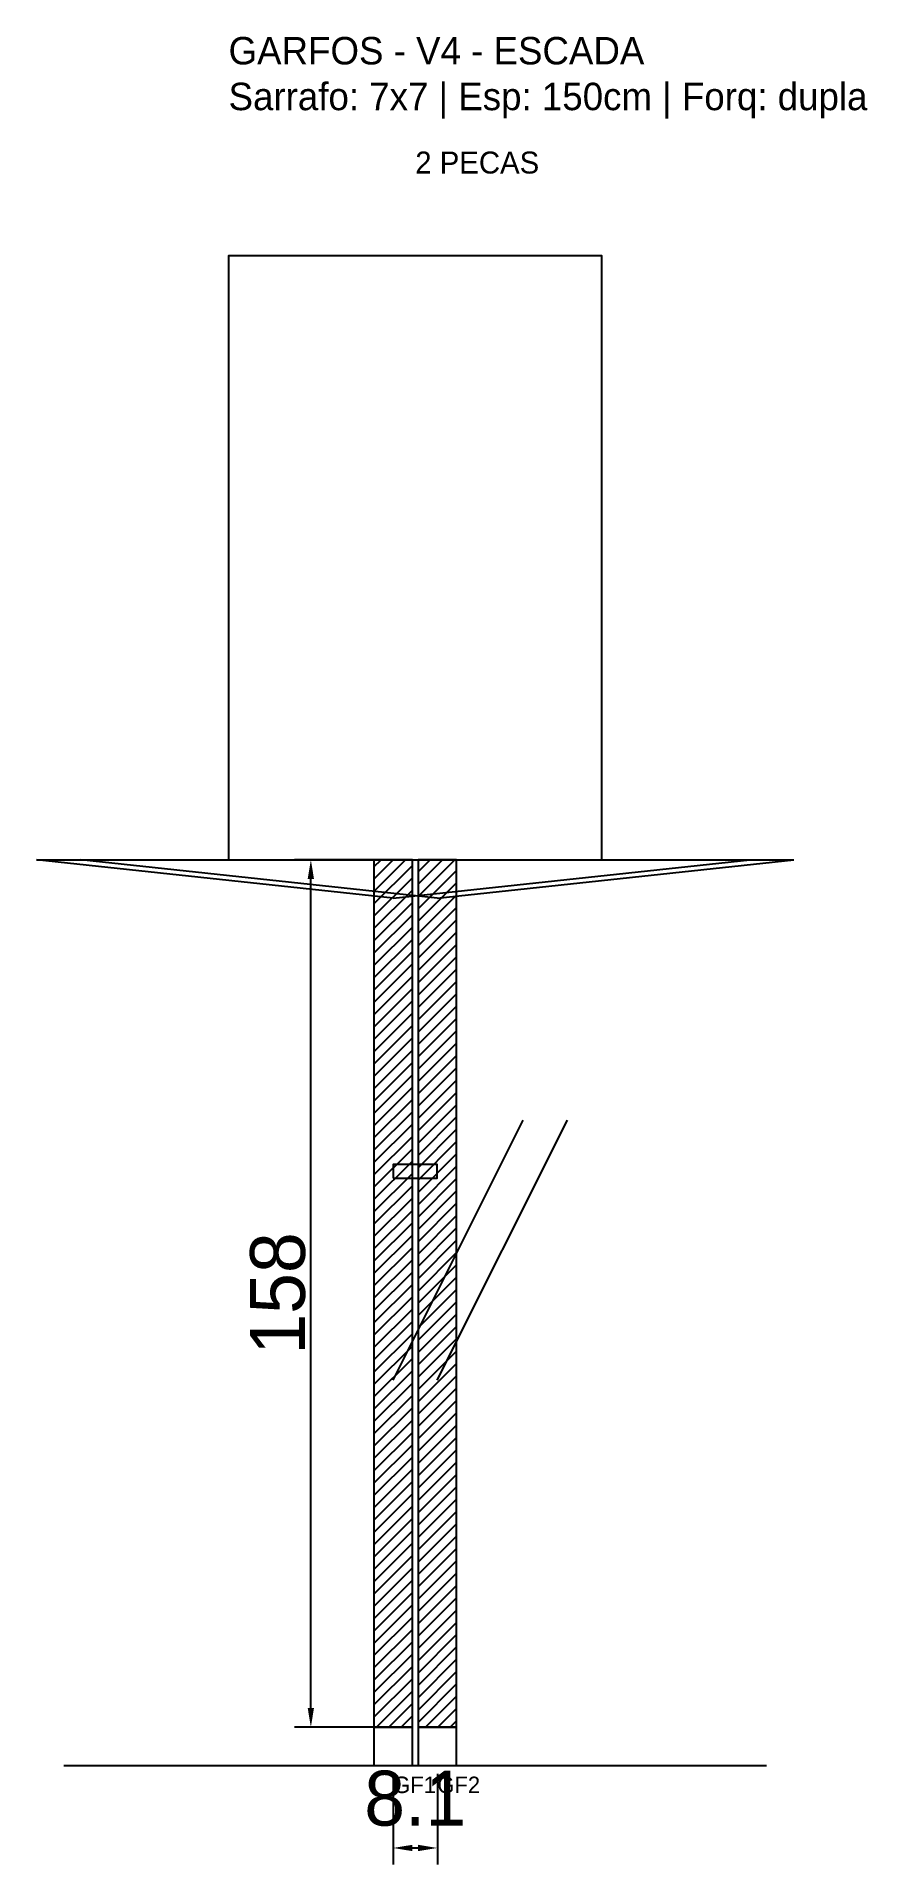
# Model space of a CAD drawing. Header units: metres. Extents: x -35 to 116, y -25 to 308.
import ezdxf

# ---------------------------------------------------------------- set-up
doc = ezdxf.new("R2010")
doc.units = ezdxf.units.M
for name, color, linetype in [('BARRA_ANCORAGEM', 1, 'Continuous'), ('COTA', 241, 'Continuous'), ('GARFOS OK', 3, 'Continuous'), ('NOME DA VIGA', 6, 'Continuous'), ('SARR_7x7', 40, 'Continuous'), ('TIRAS REESCORAMENTO', 252, 'Continuous'), ('VIGAS', 3, 'Continuous')]:
    doc.layers.add(name, color=color, linetype=linetype)
doc.dimstyles.new('EZ DXF', dxfattribs={"dimtxt": 10, "dimasz": 3.5, "dimexe": 3, "dimexo": 1.5, "dimgap": 1, "dimtad": 1, "dimdec": 1, "dimdsep": 46, "dimcen": 2.5, "dimazin": 3, "dimtfac": 1, "dimtmove": 0, "dimatfit": 3})

msp = doc.modelspace()

# ---------------------------------------------------------------- hatches: boundary and pattern name
at = {"layer": 'COTA'}
h = msp.add_hatch(dxfattribs=at)
h.set_pattern_fill('ANSI31', scale=0.5)
h.paths.add_polyline_path([(26.5, 0), (33.5, 0), (33.5, 158), (26.5, 158)])
h = msp.add_hatch(dxfattribs=at)
h.set_pattern_fill('ANSI31', scale=0.5)
h.paths.add_polyline_path([(34.55, 0), (41.55, 0), (41.55, 158), (34.55, 158)])

# ---------------------------------------------------------------- linework, layer by layer
at = {"layer": 'BARRA_ANCORAGEM'}
for p, q in [((30, 63.2), (53.7, 110.6)), ((38.05, 63.2), (61.75, 110.6))]:
    msp.add_line(p, q, dxfattribs=at)
at = {"layer": 'GARFOS OK'}
for p, q in [((30, 151), (-35, 158)), ((-35, 158), (95, 158)), ((38.05, 151), (-26.95, 158)), ((-26.95, 158), (103.05, 158)), ((30, 151), (95, 158)), ((38.05, 151), (103.05, 158))]:
    msp.add_line(p, q, dxfattribs=at)
at = {"layer": 'GARFOS OK', "linetype": 'CONTINUOUS'}
msp.add_line((-30, -7), (98.05, -7), dxfattribs=at)
at = {"layer": 'GARFOS OK'}
for points in [[(26.5, 0), (33.5, 0), (33.5, 158), (26.5, 158), (26.5, 0)], [(34.55, 0), (41.55, 0), (41.55, 158), (34.55, 158), (34.55, 0)]]:
    msp.add_lwpolyline(points, dxfattribs=at)
at = {"layer": 'SARR_7x7'}
for points in [[(26.5, -7), (33.5, -7), (33.5, 0), (26.5, 0), (26.5, -7)], [(34.55, -7), (41.55, -7), (41.55, 0), (34.55, 0), (34.55, -7)]]:
    msp.add_lwpolyline(points, dxfattribs=at)
at = {"layer": 'TIRAS REESCORAMENTO'}
msp.add_lwpolyline([(30, 100), (38.05, 100), (38.05, 102.5), (30, 102.5), (30, 100)], dxfattribs=at)
at = {"layer": 'VIGAS'}
msp.add_lwpolyline([(0, 158), (68.05, 158), (68.05, 268), (0, 268), (0, 158)], dxfattribs=at)

# ---------------------------------------------------------------- texts
at = {"layer": 'NOME DA VIGA'}
for s, height, p in [('2 PECAS', 4, (34.03, 283)), ('GF1', 3, (30, -12)), ('GF2', 3, (38.05, -12))]:
    msp.add_text(s, height=height, dxfattribs=at).set_placement(p)
at = {"layer": 'NOME DA VIGA', "insert": (0, 293), "char_height": 5, "attachment_point": 7}
msp.add_mtext('GARFOS - V4 - ESCADA\\PSarrafo: 7x7 | Esp: 150cm | Forq: dupla', dxfattribs=at)

# ---------------------------------------------------------------- dimensions: what is measured, and where the dimension line sits
at = {"layer": 'COTA'}
msp.add_linear_dim(base=(15, 0), p1=(30, 0), p2=(30, 158), angle=90, dimstyle='EZ DXF', dxfattribs=at).render()
msp.add_linear_dim(base=(30, -22), p1=(30, -7), p2=(38.0544, -7), dimstyle='EZ DXF', dxfattribs=at).render()

doc.saveas('drawing.dxf')
